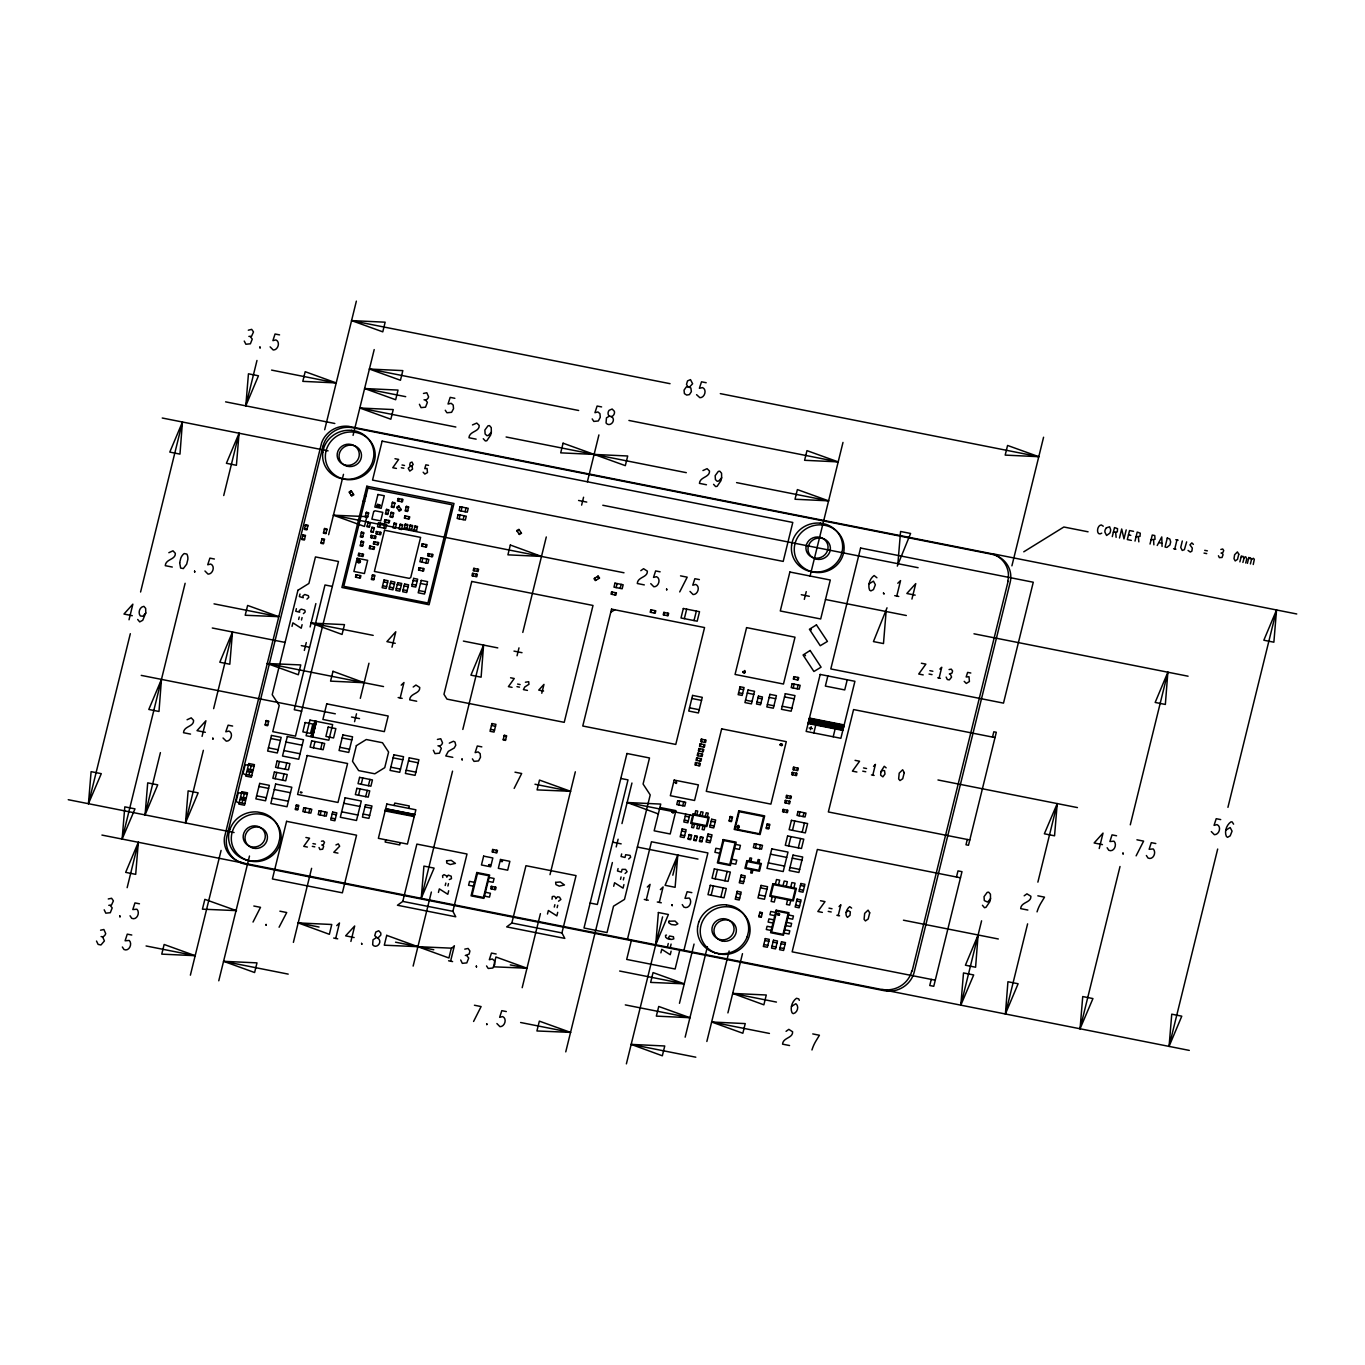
<?xml version="1.0" encoding="UTF-8"?>
<svg xmlns="http://www.w3.org/2000/svg" width="1365" height="1365" viewBox="0 0 1365 1365"><rect width="100%" height="100%" fill="white"/><g stroke="black" fill="none" stroke-linecap="round" stroke-linejoin="round"><path stroke-width="1.5" d="M182.449 422.024L179.975 454.118L169.789 452.088L182.449 422.024L140.578 592.018M483.585 645.082L481.111 677.177L470.925 675.163L483.585 645.082L462.82 729.439M1005.408 1013.99L1007.933 981.742L1018.119 983.755L1005.408 1013.99L1027.606 923.849M1167.86 672.194L1165.352 704.459L1155.165 702.446L1167.86 672.194L1130.288 824.818M88.452 803.712L91.097 771.652L101.283 773.665L88.452 803.712L130.323 633.701M122.133 839.083L124.812 806.851L134.999 808.865L122.133 839.083L185.128 583.282M138.326 842.29L135.698 874.351L125.665 872.371L138.326 842.29L127.15 887.677M145.065 814.922L147.71 782.862L157.726 784.841L145.065 814.922L160.405 752.627M185.486 822.924L188.131 790.864L198.147 792.843L185.486 822.924L203.368 750.323M239.063 433.234L236.418 465.294L226.402 463.298L239.063 433.234L223.724 495.529M245.802 405.866L248.447 373.805L258.463 375.785L245.802 405.866L256.978 360.462M232.494 631.995L229.815 664.226L219.799 662.23L232.494 631.995L213.64 708.623M421.239 898.307L423.918 866.093L434.104 868.106L421.239 898.307L452.549 771.14M501.04 860.854L502.576 861.059M677.791 855.07L675.112 887.301L665.079 885.305L677.791 855.07L672.826 875.204M886.107 611.503L883.479 643.563L873.446 641.584L887.028 607.8M897.88 563.694L900.576 531.48L910.591 533.459L897.3 566.117M960.824 1005.169L963.502 972.938L973.689 974.951L960.824 1005.169L981.589 920.812M1057.227 803.593L1054.548 835.807L1044.362 833.793L1057.227 803.593L1037.878 882.148M1080.056 1028.783L1082.735 996.552L1092.938 998.566L1080.056 1028.783L1120.017 866.502M1169.071 1046.409L1171.75 1014.178L1181.783 1016.174L1169.071 1046.409L1217.682 849.047M1276.548 609.984L1273.869 642.198L1263.836 640.219L1276.548 609.984L1227.937 807.346M777.436 914.158C781.462 916.7 775.627 910.779 779.603 914.584M145.765 612.97L145.663 608.38L143.888 606.35C139.622 606.811 137.746 612.766 140.305 615.939L142.847 616.263L145.765 612.97L142.728 620.29L139.708 621.894L137.677 619.471M990.529 898.767L990.427 894.194L988.652 892.147L987.202 892.369L984.046 896.651L984.302 900.576L987.612 902.077L990.529 898.767L989.813 901.668L985.974 907.316L984.472 907.708L982.442 905.268M491.349 432.193L491.246 427.62L489.472 425.59L488.022 425.795L484.865 430.077L485.121 434.002L486.981 435.725L488.465 435.35L491.349 432.193L490.632 435.094L486.793 440.759L485.343 440.963L483.261 438.711M721.641 477.801L721.556 473.228L719.782 471.181L718.314 471.403L715.158 475.685L715.431 479.61L717.273 481.333L718.775 480.958L721.641 477.801L720.942 480.702L717.086 486.367L715.635 486.571L713.571 484.319M322.771 452.31L323.983 447.379A25.73 24.399 -17.5 0 1 351.607 430.402M697.566 926.818L698.778 921.904M791.546 545.13L792.758 540.216A25.73 24.399 -17.5 0 1 820.399 523.17M129.027 619.778L132.866 604.166L123.959 614.045L132.303 615.7M202.071 736.383L205.91 720.771L197.004 730.65L205.347 732.305M190.383 975.173L221.096 850.412M324.682 429.753L356.367 301.136M242.202 802.415L242.799 799.992L245.854 798.235L241.008 797.279L242.799 799.992M243.362 797.74L244.147 794.532M249.147 774.245L249.693 771.993L252.798 770.065L247.952 769.109L249.693 771.993M250.29 769.57L251.041 766.516M292.025 626.399L292.895 622.85L301.221 628.207L302.092 624.675M296.393 608.688L295.761 611.264L299.72 612.22L299.242 610.599L301.187 609.131L304.787 610.172L305.214 611.947L303.405 613.619M299.993 594.031L299.362 596.607L303.286 597.734L302.859 595.959L304.787 594.475L308.353 595.686L308.831 597.307L306.971 599.133M298.645 619.437L299.242 617.014M301.494 620L302.075 617.577M218.775 980.787L249.488 856.026M328.624 534.705L343.485 474.338M353.074 435.384L374.198 349.577M304.327 650.44L306.272 642.557M310.111 626.945L315.861 603.586M275.184 778.715L276.737 772.454M277.88 767.778L279.433 761.499M282.538 780.183L284.074 773.904M285.234 769.229L286.769 762.95M311.101 736.708L314.957 721.095M312.602 736.998L316.458 721.385M358.995 555.743L359.541 553.49M368.158 522.113L366.997 526.771L369.335 527.231L370.495 522.573M313.455 747.815L314.991 741.536M356.146 577.293L356.726 574.887M362.169 556.374L362.715 554.122M359.473 577.958L360.07 575.552M371.468 537.793L372.031 535.541M304.839 811.953L305.794 808.08M320.638 749.231L322.174 742.952M370.017 548.645L370.615 546.222M374.641 538.424L375.204 536.155M374.129 544.055L374.692 541.803M376.621 533.92L377.184 531.668M373.191 549.276L373.788 546.853M308.848 812.738L309.804 808.882M379.504 527.214L380.494 523.204M377.303 544.686L377.866 542.434M379.794 534.534L380.357 532.282M383.684 528.05L384.674 524.024M385.152 522.095L385.698 519.843M388.325 522.727L388.871 520.475M320.195 814.99L321.15 811.134M398.375 501.074L398.972 498.669M324.205 815.775L325.16 811.919M401.549 501.706L402.146 499.283M293.39 942.379L311.612 868.328M354.559 721.675L356.504 713.793M360.309 698.334L368.96 663.236M404.996 518.256L405.559 516.004M408.34 518.922L408.903 516.67M391.994 647.198L395.799 631.756L386.892 641.635L395.236 643.29M358.517 795.232L360.07 788.953M361.213 784.278L362.766 777.999M422.263 546.324L422.86 543.918M419.362 570.229L419.942 567.823M421.87 562.124L422.826 558.251M425.607 546.99L426.204 544.567M365.701 796.648L367.253 790.369M368.396 785.694L369.949 779.432M422.689 570.894L423.287 568.471M425.88 562.909L426.836 559.053M428.456 555.999L429.019 553.746M335.688 938.438L339.493 922.979L336.746 925.641M431.63 556.63L432.193 554.378M400.167 697.959L403.972 682.5L401.208 685.162M350.89 941.441L354.695 925.982L345.618 935.844L354.132 937.533M459.152 518.854L460.107 514.997M461.097 510.971L462.053 507.097M463.162 519.638L464.117 515.782M465.107 511.756L466.062 507.899M385.732 839.782L385.169 842.034L399.706 844.918L400.252 842.666M394.178 805.486L394.775 803.081L409.295 805.964L408.698 808.37M472.768 575.911L473.365 573.505M474.047 570.758L474.593 568.505M475.941 576.542L476.539 574.136M477.221 571.389L477.767 569.137M402.777 901.412L416.888 844.099L467.001 854.012L452.89 911.325L455.739 916.785L397.454 905.251L402.777 901.412L452.89 911.325M413.134 966.096L431.357 892.045M438.438 892.437L439.325 888.888L447.805 894.28L448.675 890.748M446.747 877.2L448.317 875.136L451.201 876.211L451.474 878.633L449.324 879.555M445.229 885.51L445.826 883.087M447.908 886.039L448.505 883.616M517.045 655.763L518.99 647.863M522.795 632.422L546.29 536.957M450.587 961.182L454.391 945.74L451.644 948.402M492.884 852.05L493.465 849.644M496.041 852.681L496.638 850.276M581.626 505.118L583.572 497.235M587.377 481.777L598.911 434.923M491.502 888.922L492.1 886.516M541.786 693.249L543.97 684.394L538.714 690.11L543.56 691.065M494.676 889.553L495.273 887.148M511.841 923.013L525.952 865.7L576.047 875.613L561.936 932.926L564.803 938.386L506.671 926.886L511.841 923.013L561.936 932.926M611.861 594.338L612.407 592.086M616.144 587.598L617.134 583.572M615.035 594.969L615.581 592.717M620.154 588.383L621.143 584.357M522.181 987.697L540.421 913.646M550.01 874.675L575.33 771.805M547.501 914.021L548.372 910.489L556.852 915.881L557.722 912.332M555.811 898.784L557.534 896.771L559.531 897.163L560.896 899.467L558.541 901.19M554.292 907.094L554.872 904.688M557.125 907.657L557.722 905.251M651.02 612.39L651.617 609.984M654.364 613.056L654.961 610.65M664.055 614.967L664.653 612.561M667.229 615.598L667.826 613.192M565.758 1051.869L612.373 862.543M616.212 846.931L618.123 839.202M621.962 823.59L631.944 783.015M613.704 886.277L614.574 882.745L623.054 888.137L623.924 884.588M618.072 868.567L617.475 870.989L621.399 872.099L622.082 869.369L625.579 869.386L627.098 871.706L625.085 873.515M621.672 853.927L621.041 856.503L625.016 857.459L625.682 854.712L630.067 855.411L630.664 857.22L628.651 859.012M684.343 618.652L686.68 609.148M620.495 879.35L621.092 876.944M623.327 879.913L623.924 877.507M694.017 620.58L696.355 611.076M627.49 939.154L651.463 841.761L707.906 852.937L683.933 950.33M631.5 939.939L626.689 959.424L675.129 969.013L679.924 949.545M646.276 899.825L650.081 884.366L647.317 887.028M678.746 804.958L679.702 801.084M682.756 805.742L683.711 801.886M659.295 902.402L663.117 886.943L660.353 889.605M695.74 765.1L696.338 762.677M696.884 760.424L697.481 758.019M698.044 755.766L698.641 753.343M699.187 751.091L699.784 748.668M700.347 746.416L700.928 744.01M701.491 741.758L702.088 739.335M685.776 814.103L683.831 822.003L687.841 822.788L689.786 814.905M698.914 765.731L699.511 763.308M700.057 761.056L700.654 758.633M701.218 756.381L701.815 753.975M702.361 751.723L702.958 749.3M703.521 747.047L704.101 744.642M704.664 742.389L705.261 739.966M626.381 1063.864L662.571 916.888M692.516 823.726L691.611 827.429L693.608 827.821L694.512 824.119M694.819 814.376L695.723 810.673L697.737 811.083L696.815 814.786M660.882 952.855L661.769 949.323L670.249 954.715L671.119 951.166M667.673 945.928L668.27 943.522M697.686 824.75L696.781 828.453L698.948 828.879L699.87 825.177M699.989 815.4L700.91 811.697L703.077 812.141L702.156 815.843M670.522 946.491L671.102 944.085M703.043 825.808L702.122 829.511L704.135 829.903L705.04 826.2M705.33 816.458L706.251 812.755L708.247 813.165L707.343 816.867M679.463 1003.309L694.051 944.068M711.148 895.286L713.451 885.936M715.192 878.855L717.495 869.522M685.145 1037.178L707.411 946.713M720.839 897.197L723.143 887.864M724.883 880.783L727.17 871.433M804.326 599.371L806.237 591.642M810.076 576.03L842.99 442.414M749.163 861.11L749.965 857.885L751.62 858.21L750.835 861.434M793.952 679.19L794.549 676.784M793.202 687.994L794.14 684.121M706.848 1041.478L729.132 951.013M755.374 847.989L756.329 844.116M797.296 679.855L797.894 677.432M751.433 869.659L750.648 872.883L752.149 873.173L752.934 869.949M797.194 688.779L798.15 684.923M759.554 848.808L760.493 844.952M757.353 862.731L758.138 859.506L759.64 859.796L758.855 863.021M727.903 1012.898L742.492 953.657M783.374 811.834L783.919 809.564M785.54 802.978L786.138 800.555M786.82 797.825L787.366 795.573M792.485 774.808L793.048 772.539M793.713 769.809L794.311 767.403M786.701 812.482L787.264 810.23M788.885 803.627L789.482 801.221M790.164 798.474L790.71 796.222M795.829 775.457L796.375 773.204M797.058 770.474L797.655 768.051M810.418 729.729L811.168 726.675M772.266 896.737L771.123 901.412L774.296 902.043L775.439 897.368M775.354 884.196L776.514 879.521L779.671 880.152L778.528 884.81M813.83 732.937L816.321 722.785L835.704 726.624L833.196 736.776M827.855 675.948L825.364 686.083L844.73 689.922L847.238 679.787M788.629 845.959L790.915 836.626M792.468 830.347L794.771 821.013M799.037 815.775L799.992 811.902M783.032 885.714L784.193 881.039L787.366 881.671L786.206 886.346M803.047 816.56L804.002 812.704M798.303 847.87L800.607 838.537M802.159 832.258L804.463 822.924M787.622 899.791L786.479 904.449L789.653 905.08L790.796 900.422M790.727 887.233L791.871 882.558L795.044 883.189L793.901 887.864M896.754 596.061L900.559 580.603L897.795 583.264M911.939 599.064L915.761 583.606L906.838 593.502L915.181 595.14M838.212 915.54L840.874 904.756L839.031 906.582M872.781 775.166L875.443 764.383L873.549 766.379M939.086 678.047L941.748 667.263L939.888 669.089M1007.728 581.405L1008.24 578.76A24.877 23.58 -17.5 0 0 991.894 553.746L348.263 426.272A24.877 23.597 -17.5 0 0 321.628 442.789L224.457 837.342A24.877 23.58 -17.5 0 0 240.905 862.288M912.127 971.044L1008.104 581.302M1011.909 565.844L1043.577 437.227M931.271 979.388L929.753 985.513L933.762 986.298L961.984 871.672L957.991 870.887L956.473 876.995M967.29 839.475L965.993 844.781L968.485 845.276L996.313 732.271L993.822 731.777L992.509 737.083M1112.287 536.599L1114.505 527.572L1117.56 528.682L1117.304 531.855L1113.362 532.248M1119.471 538.015L1121.689 529.006L1123.975 538.902L1126.193 529.893M1134.998 541.086L1137.216 532.077L1140.27 533.186L1140.014 536.343L1136.072 536.752M1150.03 544.072L1152.248 535.046L1154.756 535.541L1155.046 539.329L1151.104 539.721M1099.217 848.535L1103.022 833.094L1094.116 842.973L1102.459 844.628M1174.753 548.969L1176.971 539.943M1182.312 541.001L1180.725 547.45L1182.261 550.453L1184.376 549.686L1186.646 541.871M1239.881 561.868L1241.348 555.896M1242.884 562.448L1244.317 557.329L1245.682 556.766L1246.757 558.831L1245.716 563.011M1247.388 563.353L1248.856 557.398M1250.391 563.95L1251.466 559.599L1253.36 558.285L1254.333 559.326L1253.241 564.513M230.003 829.067L228.791 833.998A25.73 24.399 -17.5 0 0 245.854 859.831M747.235 936.663L748.447 931.749A25.73 24.399 -17.5 0 0 731.452 905.865L726.351 904.841M911.786 970.976L911.086 973.313A24.86 23.58 -17.5 0 1 884.52 989.744L882.029 989.386M514.161 788.39L521.669 773.511L514.997 772.181M473.587 1021.464L481.094 1006.568L474.423 1005.237M679.719 591.915L687.192 577.173L680.521 575.859M253.02 922.058L260.51 907.333L253.822 906.019M279.074 927.227L286.718 912.537L279.876 911.172M1136.124 855.855L1143.614 841.13L1136.926 839.799M737.202 826.559C740.888 831.336 736.059 821.611 739.369 826.917M300.505 791.922L301.972 792.297M1157.213 545.488L1161.769 536.94L1162.059 546.444M1240.939 557.517L1242.85 556.203L1243.959 558.114M1248.463 559.002L1250.357 557.688L1251.466 559.599M335.944 844.952L338.298 843.894L339.663 846.198L333.777 852.289L337.957 853.125M525.406 682.227L528.699 681.698L528.938 684.292L524.757 687.005L523.426 689.615L527.436 690.4M1225.804 830.227L1230.155 827.531L1232.066 831.131L1230.206 835.824L1227.562 837.325L1226.384 836.421C1224.183 831.592 1226.555 824.921 1230.838 821.935L1232.083 821.832L1233.602 824.17M472.478 424.925L476.777 423.065L479.183 425.402C479.644 432.005 469.389 430.982 468.963 437.738L476.146 439.155M413.185 687.022L415.95 685.042L419.738 687.482C420.181 694.017 409.978 693.045 409.688 699.836L416.7 701.235M702.941 470.55L707.087 468.673L709.493 471.01C709.919 477.528 699.87 476.726 699.443 483.364L706.456 484.763M449.29 743.14L453.436 741.246L454.989 742.065L455.774 745.256L454.221 748.003L448.3 751.381L445.775 755.954L452.805 757.336M640.799 570.689L643.563 568.71L647.351 571.15C647.795 577.685 637.591 576.712 637.301 583.503L644.314 584.903M786.069 1031.343L788.833 1029.346L792.604 1031.786C793.014 1038.287 782.981 1037.451 782.554 1044.157L789.567 1045.539M1024.177 895.815L1026.941 893.836L1030.899 896.293C1031.309 902.879 1021.071 901.804 1020.679 908.629L1027.862 910.046M357.767 560.35L358.415 562.721L360.155 560.947L357.767 560.35L360.343 560.913M743.345 671.273C744.846 676.699 744.283 667.468 745.051 671.529M846.181 912.4L848.194 910.591L850.327 911.871L850.003 915.352L847.409 917.365C844.338 914.465 846.727 908.8 849.678 906.667L851.624 908.066M869.113 583.828L873.446 581.149L875.375 584.732L873.464 589.595L870.87 590.926L869.642 590.175C867.509 585.261 869.812 578.589 874.129 575.535L876.91 577.77M791.495 1006.415L795.846 1003.719C799.463 1006.329 797.365 1012.881 793.219 1013.666L792.041 1012.762C789.84 1007.95 792.195 1001.279 796.478 998.276L798.781 998.907L799.293 1000.357M168.833 552.706L172.98 550.812L175.334 553.32C175.778 559.855 165.575 558.882 165.284 565.673L172.297 567.055M187.073 719.747L191.219 717.854L193.574 720.362C194.018 726.897 183.814 725.924 183.524 732.715L190.537 734.097M880.749 772.01L882.728 770.389L884.554 770.747L884.981 774.04L882.882 776.839L880.664 775.201L880.817 771.703L884.247 766.294L886.141 767.847M811.168 629.93L811.322 629.282M777.811 913.543L779.603 913.902M351.249 495.461L353.347 494.011M349.457 492.748L351.522 491.468M397.044 507.899L399.109 506.62M398.87 510.459L400.935 509.179M517.233 531.207L519.297 529.927M519.024 533.92L521.089 532.64M1023.767 551.818L1063.847 527.009L1088.076 531.804M1101.743 533.152C1096.129 536.872 1096.351 525.354 1101.316 524.962L1103.278 526.207M610.786 612.185L614.881 609.797M108.79 905.319L111.503 905.012L113.414 900.832L111.589 898.272L108.262 898.972M465.311 955.5L469.15 954.067L469.918 950.995L468.093 948.453L464.765 949.136M1220.856 549.481L1222.716 549.003L1223.74 550.556L1222.613 553.03L1221.027 553.064M248.311 330.211L251.672 329.357L253.498 331.917L251.552 336.268L248.891 336.404M100.566 930.196L103.894 929.514L105.702 933.575A4.709 4.47 -17.5 0 1 102.614 936.851L101.112 936.561M805.504 655.746L804.992 655.046M321.748 845.003L323.369 844.816L324.495 842.341L323.266 840.925L321.44 841.232M949.357 674.003L952.053 673.03L952.582 670.932L951.269 669.157L949.067 669.55M423.474 393.444L426.801 392.745L428.61 396.823A4.709 4.47 -17.5 0 1 425.522 400.082L424.02 399.791M411.479 466.352L413.168 464.492L412.008 462.07L410.268 462.735L409.705 465.004L412.196 467.001L412.554 469.099L409.79 471.096L408.22 468.246L410.473 466.165M689.53 387.029L692.618 383.753L690.485 379.624L687.533 380.903L686.493 384.401L687.858 386.704L690.878 387.967L691.372 391.619L689.41 394.604L686.68 395.082L684.411 393.615L684.036 390.168L686.203 387.046L687.858 386.704M437.414 739.438L440.741 738.738L442.533 742.816A4.709 4.47 -17.5 0 1 439.462 746.092L437.943 745.785M666.495 935.059L665.54 935.383C664.209 938.779 671.273 940.383 673.798 938.864L673.44 936.765L669.601 936.015L668.441 937.806L670.01 939.308M609.507 416.086L606.452 417.844L606.06 423.013C609.319 427.347 615.564 421.666 612.646 417.553L608.636 415.421A4.76 4.505 -17.5 0 1 609.182 410.285L612.134 409.022L614.369 411.309A4.76 4.505 -17.5 0 1 612.476 416.171L611.349 416.462M376.126 937.823L373.02 939.751L372.662 944.751C375.921 949.05 381.91 943.3 379.095 939.257L374.727 935.69L375.802 932.022L378.736 930.759L380.818 933.012L380.835 935.042L377.798 938.165M358.654 559.957L359.507 560.06M333.418 515.219L366.878 516.618L364.455 526.446L333.418 515.219L623.993 572.771M278.665 616.656L245.205 615.257L247.628 605.446L278.665 616.656L214.032 603.859M570.536 791.29L537.076 789.891L539.499 780.08L570.536 791.29L534.978 784.244M526.975 968.212L493.516 966.812L495.939 957.001L526.975 968.212L510.271 964.901M267.13 663.509L300.761 664.926L298.338 674.754L267.13 663.509L383.531 686.561M236.06 910.609L202.43 909.175L204.852 899.347L236.554 910.694M684.257 983.824L650.644 982.408L653.05 972.58L684.257 983.824L619.642 971.027M570.553 1032.384L536.923 1030.967L539.346 1021.139L570.553 1032.384L520.611 1022.504M351.556 320.604L385.152 322.191L382.78 331.849L351.556 320.604L670.044 383.684M369.403 369.045L402.829 370.615L400.457 380.272L369.403 369.045L578.658 410.49M336.217 382.917L302.808 381.364L305.18 371.69L336.217 382.917L271.584 370.103M364.609 388.53L398.034 390.083L395.662 399.74L364.609 388.53L405.695 396.669M359.814 408.016L393.239 409.568L390.851 419.226L359.814 408.016L455.842 427.023M1038.782 456.695L1005.186 455.108L1007.575 445.451L1038.782 456.695L720.311 393.632M838.195 461.882L804.599 460.295L806.971 450.638L838.195 461.882L628.924 420.454M828.589 500.836L795.01 499.249L797.382 489.591L828.589 500.836L736.571 482.613M311.066 623.071L344.475 624.624L342.069 634.452L311.066 623.071L373.191 635.373M658.322 813.915L627.149 802.501L660.745 804.087L654.159 830.807L670.198 833.981L675.948 810.639L659.909 807.466M298.184 922.911L331.763 924.497L329.357 934.308L298.184 922.911L319.052 927.04M195.178 955.688L161.752 954.135L164.141 944.478L195.178 955.688L146.072 945.962M223.57 961.318L256.995 962.871L254.607 972.528L223.57 961.318L288.203 974.115M732.698 993.413L766.277 995L763.871 1004.828L732.698 993.413L776.446 1002.081M689.939 1017.71L656.343 1016.123L658.732 1006.466L689.939 1017.71L625.307 1004.896M711.643 1022.01L745.239 1023.596L742.85 1033.254L711.643 1022.01L769.433 1033.441M631.176 1044.396L664.755 1045.982L662.332 1055.793L631.176 1044.396L695.809 1057.193M351.556 430.316L356.675 431.323A25.73 24.399 -17.5 0 1 373.652 457.224L372.457 462.138A25.73 24.399 -17.5 0 1 344.884 479.2L339.766 478.194A25.73 24.399 -17.5 0 1 322.84 452.31M820.331 523.136L825.45 524.16A25.73 24.399 -17.5 0 1 842.427 550.044L841.232 554.975A25.73 24.399 -17.5 0 1 813.677 571.969L808.541 571.031A25.73 24.399 -17.5 0 1 791.632 545.079M719.662 953.726L714.56 952.719M706.183 382.729L701.508 381.808L699.375 388.308L702.531 387.575C707.258 389.537 704.732 397.932 699.87 397.693L696.577 394.673M279.569 334.886L275.065 333.998L272.898 340.653L275.884 339.902C280.61 341.864 278.085 350.242 273.222 350.003L270.133 346.864M601.607 406.924L597.102 406.036L594.935 412.708L597.921 411.94L599.952 413.697L600.276 417.298L598.331 420.966L593.843 421.427L592.188 418.901M1133.547 531.343L1129.538 530.558L1127.319 539.567L1131.329 540.369M1175.794 539.721L1178.131 540.182M454.852 398.307L450.177 397.369L448.01 404.04L451.167 403.306L453.197 405.064L453.538 408.681L451.576 412.332L446.918 412.759L445.263 410.251M1128.463 534.909L1130.8 535.37M1204.715 550.334L1207.377 550.863M1158.8 542.605L1161.803 543.185M1204.032 553.081L1206.711 553.61M1173.576 548.73L1175.913 549.191M506.108 436.988L686.305 472.665M225.6 401.856L334.817 423.491M993.635 553.951L1296.75 613.977M394.98 458.708L398.648 459.425L392.762 467.717L396.43 468.451M428.542 465.346L425.863 464.817L424.754 468.656L427.074 468.434L427.467 472.563L424.822 474.064L423.167 472.222M402.01 464.987L404.518 465.482M162.247 418.014L328.078 450.86M578.572 500.46L586.762 502.081M602.801 505.255L918.099 567.704M401.327 467.734L403.835 468.229M894.74 595.652L898.75 596.454M364.523 495.563L366.042 495.853M392.284 503.071L394.792 503.566M406.156 507.183L408.493 507.643M391.482 506.296L393.99 506.79M363.175 501.023L364.694 501.33M405.405 510.237L407.743 510.698M377.474 504.879L379.811 505.34M377.32 505.511L379.658 505.971M377.149 506.159L379.487 506.62M386.329 510.169L388.667 510.629M391.021 513.121L393.529 513.632M801.272 594.713L809.291 596.3M825.484 599.508L906.326 615.513M385.578 513.223L387.916 513.701M390.271 516.192L392.779 516.687M366.161 513.104L368.499 513.564M973.979 633.804L1188.079 676.204M660.131 571.816L655.627 570.928L653.511 577.429L656.497 576.678C661.223 578.641 658.698 587.018 653.835 586.779L650.747 583.64M699.392 579.596L694.87 578.709L692.755 585.21L695.74 584.442C700.467 586.404 697.942 594.799 693.079 594.56L689.99 591.403M365.411 516.158L367.748 516.618M405.132 524.877L407.64 525.371M409.978 525.832L412.469 526.327M414.806 526.788L417.315 527.282M393.99 523.853L396.328 524.314M400.013 525.03L402.504 525.525M404.381 527.931L406.872 528.426M409.21 528.886L411.718 529.381M414.056 529.842L416.564 530.337M367.953 522.914L370.29 523.375M367.202 525.969L369.54 526.429M371.758 528.05L374.112 528.511M370.973 531.275L373.31 531.736M361.281 532.896L363.636 533.357M360.497 536.121L362.834 536.582M305.299 525.525L307.808 526.02M324.341 529.296L326.849 529.791M304.549 528.596L307.057 529.091M323.59 532.35L326.099 532.862M361.145 541.99L363.5 542.451M360.394 545.044L362.732 545.505M302.808 535.677L305.316 536.172M321.85 539.448L324.358 539.943M302.057 538.731L304.566 539.226M321.099 542.502L323.607 542.997M921.375 663.236L925.88 664.124L918.713 674.02L923.218 674.907M970.805 673.013L967.631 672.399L966.147 676.989L969.013 676.716L969.406 681.527L966.301 683.438L964.202 681.34M929.872 670.659L932.875 671.256M357.357 560.998L360.531 561.612M929.036 674.037L932.039 674.634M357.186 561.629L360.189 562.226M357.374 562.346L359.712 562.807M937.755 677.791L940.417 678.32M413.151 580.483L417.161 581.285M420.471 583.452L426.818 584.715M372.321 575.603L374.658 576.064M412.196 584.339L416.206 585.141M371.57 578.658L373.908 579.135M383.565 581.882L387.558 582.684M390.407 583.247L394.417 584.032M397.249 584.595L401.259 585.38M404.091 585.943L408.101 586.745M418.731 590.533L425.078 591.796M382.61 585.739L386.619 586.54M389.452 587.104L393.461 587.888M396.294 588.452L400.303 589.253M403.153 589.817L407.162 590.601M214.39 559.019L209.886 558.131L207.719 564.786L210.705 564.035C215.414 566.048 212.94 574.221 208.043 574.136L204.955 570.997M332.343 586.438L324.989 584.971L294.277 709.732L301.631 711.199M742.884 671.785L745.222 672.245M742.901 672.467L744.898 672.86M995.017 737.578L853.569 709.561L828.35 811.953L969.798 839.97M784.517 696.901L794.208 698.829M739.557 688.847L743.567 689.649M747.286 693.079L753.787 694.375M769.16 697.413L775.661 698.709M738.619 692.72L742.611 693.505M757.967 698.061L761.96 698.863M463.383 641.089L497.781 647.897M513.991 651.105L522.01 652.692M782.213 706.251L791.905 708.162M756.978 702.088L760.97 702.89M745.529 700.16L752.047 701.456M767.403 704.494L773.921 705.79M809.428 718.058L844.167 724.934M809.326 718.536L844.048 725.412M809.155 719.184L843.894 726.061M809.001 719.816L843.741 726.709M808.848 720.464L843.57 727.34M808.677 721.112L843.416 727.989M691.833 698.471L701.508 700.399M808.524 721.761L843.263 728.637M808.37 722.392L843.109 729.285M808.199 723.04L842.939 729.917M808.08 723.518L842.819 730.412M809.104 727.954L812.448 728.603M689.53 707.821L699.221 709.732M510.578 677.774L514.247 678.507L508.394 686.629L512.063 687.363M1220.72 819.597L1216.215 818.693L1214.048 825.364L1217.034 824.596C1221.743 826.61 1219.269 834.8 1214.372 834.715L1211.301 831.575M517.608 684.07L520.116 684.565M516.977 686.646L519.468 687.141M212.292 628.002L285.114 642.42M301.307 645.628L309.326 647.215M780.473 743.891L782.316 744.249M780.149 744.505L782.486 744.966M780.166 745.171L781.991 745.546M855.07 760.356L859.575 761.243L852.408 771.14L856.913 772.027M937.977 779.978L1077.429 807.585M863.533 767.932L866.536 768.529M862.748 771.157L865.751 771.754M871.45 774.911L874.129 775.439M1116.553 835.772L1112.048 834.868L1109.881 841.54L1113.994 841.164C1117.508 844.628 1113.874 852.647 1108.79 850.276L1107.134 847.75M1155.797 843.536L1151.292 842.649L1149.125 849.303L1153.237 848.945C1156.752 852.391 1153.135 860.411 1148.033 858.039L1146.378 855.514M398.153 697.549L402.163 698.351M491.468 725.48L495.478 726.282M490.513 729.354L494.522 730.139M504.094 736.093L506.432 736.554M503.293 739.318L505.63 739.779M141.243 675.385L335.312 713.81M351.505 717.017L359.524 718.604M481.828 746.877L477.306 745.99L475.139 752.644L478.125 751.893L480.156 753.634L480.497 757.251L478.535 760.919L474.047 761.38L472.392 758.855M620.819 778.46L628.002 779.876L597.324 904.483L590.141 903.05M314.906 721.249L316.407 721.556M314.752 721.897L316.253 722.187M314.598 722.546L316.1 722.836M314.428 723.177L315.929 723.484M314.274 723.825L315.776 724.132M314.121 724.474L315.622 724.764M313.95 725.122L315.469 725.412M313.796 725.753L315.298 726.061M313.643 726.402L315.144 726.709M313.489 727.05L314.991 727.34M313.319 727.699L314.82 727.989M313.165 728.33L314.667 728.637M313.012 728.978L314.513 729.268M312.841 729.627L314.36 729.917M266.056 721.198L268.564 721.693M312.687 730.275L314.189 730.565M312.534 730.906L314.035 731.213M312.38 731.555L313.882 731.845M342.154 737.953L351.829 739.881M312.21 732.203L313.711 732.493M312.056 732.834L313.558 733.142M311.903 733.483L313.404 733.79M265.271 724.423L267.762 724.917M311.732 734.131L313.233 734.421M730.002 817.294L732.34 817.754M767.079 824.631L769.587 825.143M311.578 734.779L313.08 735.07M311.425 735.411L312.926 735.718M311.254 736.059L312.773 736.366M729.251 820.348L731.589 820.826M766.328 827.702L768.836 828.197M627.149 802.501L691.782 815.297M737.697 825.91L739.028 826.183M232.63 726.061L228.126 725.173L225.788 731.794L228.945 731.077C233.671 733.039 231.146 741.417 226.283 741.178L223.041 738.004M339.851 747.286L349.542 749.214M393.12 757.848L402.812 759.759M408.493 760.885L418.168 762.813M685.264 816.202L689.274 817.004M711.148 821.321L715.158 822.122M737.032 827.139L739.216 827.565M737.373 827.872L738.38 828.077M684.309 820.058L688.318 820.86M710.192 825.194L714.202 825.979M270.731 738.499L280.422 740.427M285.967 742.031L302.177 745.239M960.482 877.797L817.362 849.457L792.144 951.832L935.281 980.189M390.817 767.181L400.508 769.092M406.19 770.218L415.881 772.146M1037.844 895.815L1044.515 897.146L1040.693 903.476A41.445 39.312 -17.5 0 0 1037.042 911.871M283.869 750.562L300.078 753.77M268.427 747.832L278.119 749.76M681.613 831.012L685.622 831.814M707.497 836.148L711.506 836.933M689.001 835.175L691.492 835.67M694.666 836.301L697.174 836.796M700.347 837.428L702.856 837.922M735.581 844.406L740.427 845.362L739.438 849.388L734.592 848.433M680.657 834.885L684.667 835.67M706.541 840.004L710.551 840.789M792.28 858.158L801.955 860.087M770.491 854.183L786.684 857.391M688.199 838.4L690.707 838.895M693.881 839.526L696.389 840.021M699.562 840.652L702.054 841.147M720.737 849.235L715.891 848.262L714.902 852.289L719.747 853.261M768.341 862.885L784.551 866.093M789.977 867.492L799.668 869.42M731.947 859.216L736.776 860.172L735.786 864.199L730.957 863.243M248.481 764.827L245.12 764.997L243.004 773.528L245.99 774.962M248.396 765.151L254.078 766.277M613.158 842.273L621.177 843.86M637.37 847.068L697.993 859.08M247.355 771.532L252.201 772.488M246.11 774.484L251.774 775.61M800.436 885.441L804.446 886.243M740.7 876.995L744.71 877.78M799.446 889.468L803.456 890.253M385.681 808.711L414.738 814.461M385.63 808.865L414.687 814.632M300.3 792.638L301.648 792.911M385.476 809.513L414.533 815.263M385.322 810.162L414.38 815.912M739.745 880.852L743.754 881.636M364.916 806.954L371.434 808.251M385.118 810.964L414.226 816.56M258.923 786.479L268.598 788.39M274.28 789.516L290.472 792.724M343.758 803.268L359.951 806.476M760.459 887.813L766.959 889.11M820.501 900.729L825.006 901.617L817.84 911.513L822.361 912.4M903.459 920.198L998.31 938.984M363.175 814.052L369.676 815.332M796.597 901.054L800.607 901.855M828.999 908.152L832.019 908.749M272.181 798.047L288.373 801.255M341.66 811.817L357.852 815.024M758.701 894.911L765.219 896.191M241.588 792.843L238.21 793.014L236.111 801.545L239.08 802.978M256.62 795.812L266.294 797.723M241.503 793.15L247.184 794.276M296.222 805.674L298.56 806.152M828.214 911.376L831.217 911.974M736.656 893.41L740.666 894.194M795.607 905.08L799.617 905.882M332.19 813.984L336.353 814.82M836.882 915.284L839.56 915.813M295.471 808.745L297.809 809.206M735.701 897.266L739.711 898.068M240.462 799.532L245.308 800.487M331.2 818.01L335.363 818.829M239.199 802.501L244.881 803.627M691.833 892.642L687.158 891.703L684.991 898.375L689.274 898.034C692.84 901.565 689.052 909.636 683.899 907.111L682.244 904.586M775.576 912.434L770.747 911.462L769.945 914.687L774.791 915.642M788.441 914.977L793.457 915.966L792.656 919.191L787.656 918.201M777.453 914.823L779.279 915.181M500.904 861.417L502.235 861.673M759.674 912.997L762.182 913.492M758.923 916.052L761.431 916.546M773.767 919.839L768.922 918.867L768.12 922.092L772.965 923.047M786.615 922.382L791.632 923.371L790.83 926.596L785.831 925.607M489.284 864.506L490.291 864.71M488.789 865.086L490.462 865.427M488.96 865.802L489.967 865.99M644.28 899.433L648.273 900.218M657.299 902.009L661.308 902.794M771.942 927.245L767.096 926.272L766.294 929.497L771.14 930.452M784.79 929.787L789.806 930.776L789.021 934.001L784.005 933.012M305.897 837.479L309.582 838.212L303.73 846.334L307.398 847.068M489.062 877.473L494.079 878.463L493.123 882.319L488.124 881.329M312.977 843.604L315.486 844.099M312.312 846.351L314.803 846.846M68.25 799.702L234.08 832.548M474.389 882.336L469.543 881.363L468.587 885.237L473.433 886.192M764.81 940.519L768.819 941.304M773 942.14L777.009 942.925M781.019 943.727L785.029 944.512M763.82 944.546L767.83 945.331M772.01 946.167L776.02 946.952M780.029 947.754L784.022 948.538M485.428 892.283L490.427 893.273L489.489 897.129L484.473 896.14M243.601 862.97L240.905 862.305M101.931 835.073L881.995 989.557M886.175 990.376L1189.29 1050.402M496.143 953.999L491.468 953.077L489.301 959.732L492.287 958.981L494.488 960.755L494.812 964.373L492.867 968.041L488.209 968.468L486.554 965.942M395.543 942.191L433.78 949.75M333.691 938.045L337.701 938.83M448.59 960.789L452.6 961.591M812.755 1033.919L819.427 1035.25L815.587 1041.58A41.445 39.312 -17.5 0 0 811.953 1049.975M139.469 903.801L134.964 902.913L132.797 909.568L136.91 909.209C140.424 912.656 136.807 920.675 131.705 918.304L130.05 915.779M131.791 935.025L127.269 934.138L125.102 940.792L129.231 940.434C132.763 943.863 129.027 951.832 124.01 949.528L122.355 947.003M506.313 1011.567L501.808 1010.663L499.641 1017.335L502.627 1016.567C507.336 1018.597 504.862 1026.77 499.965 1026.685L496.894 1023.545M245.785 859.882L250.887 860.906A25.73 24.399 -17.5 0 0 278.46 843.758L279.671 838.912A25.73 24.399 -17.5 0 0 262.677 813.028L257.576 812.004A25.73 24.399 -17.5 0 0 230.071 829.084M950.364 674.208L951.576 677.142L949.306 679.907L947.31 679.514L946.15 677.091M425.522 400.082L427.416 402.317L425.522 407.179L421.034 407.64L419.413 404.279M439.462 746.092L441.356 748.31L439.462 753.173L434.974 753.634L433.336 750.272M466.813 955.79L468.707 958.025L466.813 962.888L462.325 963.349L460.688 959.987M110.309 905.626L112.203 907.862L110.309 912.707L105.822 913.168L104.184 909.807M102.614 936.851L104.405 940.929L100.959 944.972L98.126 944.409L96.506 941.048M1222.033 553.269L1223.091 554.651L1222.033 557.483L1219.372 557.637L1218.433 555.76M322.584 845.174L323.676 846.402L322.635 849.235L319.922 849.542L319.018 847.511M250.392 336.711L252.252 339.1L250.392 343.792L245.905 344.253L244.25 341.062M1188.045 550.419L1190.28 552.04L1191.884 551.17L1192.31 548.048L1189.939 544.874L1191.833 542.895L1193.385 544.379M597.512 576.474L598.791 578.419M594.628 578.265L595.891 580.21M556.05 897.829L554.156 896.259L552.313 896.583L552.023 899.228M446.986 876.228L444.052 874.641L442.567 875.682L442.806 877.593M1138.41 537.213L1138.837 541.854M1115.7 532.708L1116.126 537.349M1153.596 540.216L1153.869 544.823M747.235 936.595A25.73 24.399 -17.5 0 1 719.679 953.657M714.629 952.668A25.73 24.399 -17.5 0 1 697.652 926.784M698.846 921.921A25.73 24.399 -17.5 0 1 726.402 904.859M179.668 562.772L180.641 568.045L183.32 568.574L186.681 564.172L187.824 559.496A10.476 9.947 -17.5 0 0 186.886 554.088L184.207 553.542A10.476 9.947 -17.5 0 0 180.811 558.114L179.668 562.772M869.71 912.827L868.208 918.952L865.444 920.931L864.096 919.31L864.676 913.356L868.089 910.148L869.71 912.827M904.244 772.624L902.726 778.732L900.013 780.558L898.648 778.937L899.211 773.136L902.657 769.775L904.244 772.624M161.462 679.378L158.988 711.472L148.802 709.459L161.462 679.378M978.108 934.974L975.6 967.239L965.413 965.209L978.108 934.974M488.96 865.103L490.154 865.274L488.994 864.983M658.391 912.52L655.712 944.751L668.406 914.499L658.391 912.52M672.058 812.243C674.088 815.314 674.225 809.24 672.075 812.158M675.146 782.64C677.501 785.609 676.852 779.466 675.146 782.64M780.285 744.71C782.452 747.764 782.196 741.639 780.285 744.71M1238.789 554.207L1237.509 559.36L1235.206 560.93L1234.011 558.677L1234.625 554.736L1237.424 551.921L1238.789 554.207M194.598 571.133L194.734 572.003L194.598 571.133M112.152 947.173L112.152 947.173M119.847 915.949L119.983 916.819L119.847 915.949M259.93 347.034L260.067 347.904L259.93 347.034M212.838 738.175L212.974 739.045L212.838 738.175M322.925 446.338L226.965 836.011A25.048 23.751 -17.5 0 0 245.478 864.199L884.179 990.683A25.048 23.751 -17.5 0 0 914.192 972.102L1010.151 582.428A25.048 23.751 -17.5 0 0 991.655 554.241L352.938 427.774A25.048 23.751 -17.5 0 0 322.925 446.338M303.013 534.858L301.853 539.533L304.361 540.028L305.504 535.37L303.013 534.858M305.504 524.723L304.361 529.398L306.852 529.893L308.012 525.218L305.504 524.723M241.861 791.717L238.807 804.104L244.489 805.231L247.543 792.826L241.861 791.717M248.805 763.53L245.7 776.088L251.382 777.214L254.47 764.656L248.805 763.53M297.945 590.26L272.215 694.734L279.228 705.415L272.761 731.64L295.471 736.144L338.486 561.476L315.452 556.92L308.899 583.469L297.945 590.26M266.209 720.549L265.066 725.225L267.574 725.719L268.717 721.061L266.209 720.549M259.674 783.425L255.869 798.866L265.544 800.794L269.349 785.336L259.674 783.425M271.481 735.445L267.642 751.057L277.317 752.985L281.173 737.356L271.481 735.445M322.038 538.629L320.894 543.304L323.403 543.799L324.546 539.141L322.038 538.629M324.546 528.494L323.386 533.169L325.894 533.664L327.054 528.989L324.546 528.494M274.399 771.976L272.846 778.255L285.712 780.814L287.247 774.535L274.399 771.976M277.095 761.039L275.542 767.318L288.407 769.86L289.943 763.581L277.095 761.039M275.628 784.039L270.833 803.524L287.025 806.732L291.82 787.247L275.628 784.039M287.315 736.554L282.521 756.039L298.73 759.247L303.525 739.762L287.315 736.554M305.146 722.529L302.842 731.862L310.52 733.38L312.824 724.047L305.146 722.529M366.827 486.213L341.898 587.479L429.071 604.746L453.999 503.48L366.827 486.213M309.94 720.106L306.101 735.718L328.811 740.205L332.651 724.593L309.94 720.106M367.936 488.124L343.758 586.319L427.928 602.989L452.105 504.794L367.936 488.124M286.582 821.338L272.403 878.958L342.376 892.829L356.555 835.192L286.582 821.338M382.132 441.134L372.543 480.088L783.203 561.407L792.792 522.454L382.132 441.134M361.486 532.094L360.292 536.923L362.629 537.383L363.824 532.555L361.486 532.094M366.366 512.302L365.206 516.96L367.56 517.42L368.704 512.762L366.366 512.302M307.176 755.51L297.587 794.464L337.991 802.466L347.58 763.513L307.176 755.51M266.09 924.48L266.226 925.351L266.09 924.48M311.664 740.871L310.111 747.15L323.13 749.726L324.682 743.447L311.664 740.871M296.427 804.872L295.267 809.547L297.604 810.008L298.764 805.333L296.427 804.872M357.152 558.251L353.893 571.457L364.421 573.539L367.663 560.332L357.152 558.251M361.35 541.188L360.206 545.864L362.544 546.324L363.687 541.649L361.35 541.188M358.705 553.32L358.159 555.572L363.005 556.545L363.551 554.292L358.705 553.32M356.06 574.75L355.463 577.173L360.309 578.129L360.906 575.706L356.06 574.75M332.992 671.307L330.569 681.135L364.165 682.722L332.992 671.307M373.72 511.551L371.86 519.127L380.716 520.884L382.814 512.353L374.966 510.783L373.72 511.551M377.934 494.488L374.829 507.046L381.176 508.309L384.282 495.751L377.934 494.488M326.73 703.845L322.891 719.457L384.333 731.623L388.189 716.011L326.73 703.845M371.963 527.248L370.819 531.923L373.157 532.384L374.3 527.709L371.963 527.248M377.593 504.385L377.03 506.637L379.385 507.115L379.931 504.845L377.593 504.385M303.781 807.688L302.825 811.544L310.845 813.13L311.8 809.274L303.781 807.688M371.195 535.37L370.632 537.622L375.477 538.578L376.04 536.326L371.195 535.37M369.779 546.068L369.181 548.474L374.027 549.43L374.624 547.024L369.779 546.068M328.18 727.084L325.894 736.418L333.572 737.953L335.858 728.603L328.18 727.084M373.856 541.632L373.293 543.884L378.139 544.857L378.702 542.587L373.856 541.632M376.348 531.497L375.802 533.749L380.63 534.705L381.193 532.452L376.348 531.497M378.497 522.795L377.491 526.822L385.681 528.443L386.67 524.416L378.497 522.795M386.534 509.367L385.374 514.042L387.711 514.503L388.871 509.828L386.534 509.367M384.862 519.673L384.316 521.925L389.144 522.88L389.708 520.628L384.862 519.673M372.509 574.802L371.365 579.477L373.703 579.937L374.846 575.262L372.509 574.802M384.538 530.251L374.385 571.457L409.295 578.368L410.746 577.48L420.608 537.383L384.538 530.251M392.472 502.269L391.294 507.097L393.785 507.592L394.98 502.764L392.472 502.269M391.226 512.319L390.083 516.994L392.591 517.489L393.734 512.813L391.226 512.319M319.154 810.725L318.199 814.598L326.218 816.185L327.156 812.312L319.154 810.725M398.136 498.498L397.539 500.904L402.385 501.876L402.982 499.454L398.136 498.498M394.195 523.034L393.001 527.863L395.338 528.34L396.533 523.512L394.195 523.034M342.905 734.899L339.049 750.511L348.74 752.439L352.579 736.81L342.905 734.899M384.026 579.954L382.132 587.684L386.141 588.469L388.035 580.739L384.026 579.954M400.201 524.228L399.024 529.057L401.515 529.552L402.709 524.723L400.201 524.228M406.361 506.364L405.2 511.039L407.538 511.5L408.698 506.842L406.361 506.364M404.893 515.868L404.33 518.12L409.176 519.092L409.739 516.84L404.893 515.868M332.651 812.056L330.722 819.938L334.886 820.775L336.831 812.875L332.651 812.056M390.885 581.302L388.974 589.032L392.983 589.834L394.894 582.104L390.885 581.302M405.32 524.058L404.176 528.733L406.685 529.228L407.828 524.552L405.32 524.058M435.06 410.421L435.06 410.421M410.165 525.03L409.022 529.688L411.53 530.183L412.674 525.525L410.165 525.03M356.367 745.665L352.511 761.278L358.637 770.594L374.829 773.801L384.742 767.659L388.598 752.047L382.473 742.731L366.281 739.523L356.367 745.665M397.727 582.667L395.816 590.397L399.826 591.182L401.737 583.452L397.727 582.667M345.106 797.808L340.312 817.277L356.504 820.484L361.298 801.016L345.106 797.808M415.011 525.986L413.868 530.644L416.376 531.139L417.519 526.481L415.011 525.986M404.569 584.015L402.675 591.745L406.685 592.546L408.579 584.817L404.569 584.015M356.896 788.322L355.344 794.601L368.209 797.143L369.744 790.864L356.896 788.322M359.592 777.368L358.04 783.646L370.905 786.206L372.44 779.927L359.592 777.368M413.663 578.385L411.718 586.285L415.728 587.069L417.673 579.187L413.663 578.385M422.195 543.782L421.597 546.188L426.443 547.16L427.04 544.737L422.195 543.782M420.829 557.858L419.874 561.732L427.893 563.318L428.832 559.445L420.829 557.858M419.106 567.652L418.526 570.058L423.525 571.065L424.123 568.642L419.106 567.652M365.462 804.702L362.425 817.106L368.925 818.386L371.98 805.998L365.462 804.702M421.222 580.398L418.185 592.785L424.515 594.048L427.569 581.644L421.222 580.398M428.183 553.576L427.62 555.828L432.466 556.784L433.029 554.531L428.183 553.576M393.871 754.794L390.032 770.406L399.723 772.317L403.562 756.705L393.871 754.794M386.824 804.036L378.378 838.332L407.435 844.082L415.881 809.786L386.824 804.036M458.094 514.588L457.156 518.461L465.329 520.082L466.284 516.209L458.094 514.588M460.039 506.705L459.084 510.561L467.274 512.182L468.229 508.326L460.039 506.705M361.623 943.403L361.759 944.273L361.623 943.403M409.244 757.831L405.388 773.443L415.079 775.354L418.919 759.742L409.244 757.831M472.529 573.334L471.949 575.757L476.777 576.712L477.375 574.29L472.529 573.334M473.757 568.352L473.211 570.604L478.057 571.56L478.603 569.307L473.757 568.352M471.761 581.456L443.966 694.307L446.986 699.119L564.223 722.341L593.007 605.463L471.761 581.456M386.722 935.366L384.299 945.194L451.337 948.163L448.931 957.991L386.722 935.366M510.339 545.027L507.917 554.838L541.495 556.425L510.339 545.027M462.018 758.991L462.155 759.861L462.018 758.991M491.946 723.552L490.035 731.282L494.045 732.084L495.956 724.354L491.946 723.552M563.08 443.198L560.708 452.856L627.712 455.995L625.324 465.653L563.08 443.198M504.282 735.291L503.139 739.949L505.477 740.41L506.62 735.752L504.282 735.291M476.812 872.508L471.061 895.849L483.91 898.392L489.66 875.05L476.812 872.508M477.443 873.481L472.085 895.218L483.449 897.453L488.807 875.733L477.443 873.481M483.637 856.128L481.453 864.983L490.649 866.809L492.833 857.954L483.637 856.128M492.629 849.474L492.048 851.896L496.877 852.852L497.474 850.429L492.629 849.474M491.264 886.346L490.666 888.769L495.512 889.724L496.109 887.301L491.264 886.346M500.511 859.472L498.327 868.328L507.678 870.188L509.862 861.332L500.511 859.472M476.351 966.113L476.487 966.983L476.351 966.113M486.691 1023.716L486.827 1024.586L486.691 1023.716M611.571 591.915L611.025 594.167L615.871 595.14L616.417 592.888L611.571 591.915M614.967 583.145L613.977 587.155L622.167 588.776L623.157 584.766L614.967 583.145M611.537 609.131L582.77 726.009L675.777 744.437L704.562 627.559L611.537 609.131M650.781 609.814L650.184 612.237L655.2 613.226L655.797 610.803L650.781 609.814M666.598 588.98L666.734 589.851L666.598 588.98M626.962 753.497L583.998 928.012L607.033 932.568L613.533 906.172L624.488 899.399L650.218 794.908L643.086 784.039L649.501 757.967L626.962 753.497M663.817 612.39L663.219 614.813L668.065 615.769L668.645 613.346L663.817 612.39M683.336 608.5L680.999 617.987L697.191 621.194L699.528 611.708L683.336 608.5M692.584 695.416L688.745 711.029L698.419 712.957L702.275 697.344L692.584 695.416M674.191 780.08L670.334 795.693L694.563 800.487L698.402 784.875L674.191 780.08M677.688 800.692L676.75 804.548L684.752 806.135L685.708 802.279L677.688 800.692M695.502 762.523L694.904 764.929L699.75 765.884L700.347 763.479L695.502 762.523M696.645 757.848L696.048 760.271L700.893 761.226L701.491 758.804L696.645 757.848M697.805 753.173L697.208 755.596L702.054 756.551L702.651 754.145L697.805 753.173M698.948 748.515L698.351 750.921L703.197 751.876L703.794 749.47L698.948 748.515M700.091 743.84L699.511 746.263L704.34 747.218L704.937 744.795L700.091 743.84M701.252 739.182L700.654 741.587L705.5 742.543L706.097 740.137L701.252 739.182M682.125 828.913L680.179 836.813L684.189 837.598L686.134 829.715L682.125 828.913M692.976 814.018L690.673 823.351L706.882 826.559L709.169 817.226L692.976 814.018M693.608 814.99L691.714 822.72L706.234 825.586L708.145 817.857L693.608 814.99M672.041 904.756L672.177 905.626L672.041 904.756M689.154 834.527L687.994 839.202L690.502 839.697L691.663 835.022L689.154 834.527M694.836 835.653L693.676 840.328L696.184 840.823L697.327 836.148L694.836 835.653M721.658 728.859L706.268 791.325L770.901 804.121L786.291 741.656L721.658 728.859M746.587 627.61L735.053 674.447L783.476 684.036L795.01 637.199L746.587 627.61M700.501 836.779L699.358 841.454L701.866 841.949L703.009 837.274L700.501 836.779M740.086 686.766L738.141 694.649L742.15 695.433L744.079 687.55L740.086 686.766M708.008 834.049L706.063 841.932L710.073 842.734L712.018 834.834L708.008 834.049M711.66 819.239L709.715 827.122L713.724 827.924L715.669 820.024L711.66 819.239M748.037 690.025L744.932 702.583L751.45 703.862L754.538 691.304L748.037 690.025M710.278 885.322L707.974 894.655L724.013 897.829L726.299 888.496L710.278 885.322M714.322 868.891L712.018 878.224L728.057 881.398L730.343 872.064L714.322 868.891M723.109 839.577L717.376 862.919L730.394 865.495L736.144 842.154L723.109 839.577M758.428 696.133L756.5 704.016L760.51 704.818L762.438 696.935L758.428 696.133M723.757 840.533L718.4 862.271L729.763 864.523L735.104 842.785L723.757 840.533M789.874 572.02L780.285 610.974L820.689 618.976L830.295 580.023L789.874 572.02M730.207 816.492L729.046 821.167L731.384 821.628L732.544 816.952L730.207 816.492M738.789 810.759L734.199 829.442L760.083 834.561L764.673 815.895L738.789 810.759M739.267 811.697L735.018 828.93L759.401 833.759L763.649 816.526L739.267 811.697M769.911 694.358L766.823 706.916L773.324 708.196L776.429 695.638L769.911 694.358M785.302 693.693L781.462 709.305L791.154 711.216L794.993 695.604L785.302 693.693M737.168 891.311L735.223 899.211L739.233 899.996L741.178 892.113L737.168 891.311M741.178 875.05L739.267 882.78L743.277 883.582L745.188 875.852L741.178 875.05M746.826 860.65L744.932 868.362L759.452 871.245L761.363 863.516L746.826 860.65M747.457 861.605L745.955 867.731L758.821 870.273L760.322 864.164L747.457 861.605M792.144 683.729L791.188 687.602L799.207 689.189L800.163 685.315L792.144 683.729M793.884 676.648L793.287 679.07L798.133 680.026L798.73 677.603L793.884 676.648M754.316 843.724L753.361 847.58L761.551 849.201L762.506 845.345L754.316 843.724M767.267 823.829L766.123 828.504L768.632 828.999L769.775 824.324L767.267 823.829M761.039 885.407L757.95 897.965L764.468 899.245L767.557 886.704L761.039 885.407M771.788 848.876L766.994 868.345L783.203 871.553L787.997 852.084L771.788 848.876M783.083 809.411L782.537 811.663L787.383 812.619L787.929 810.366L783.083 809.411M785.302 800.385L784.704 802.808L789.55 803.763L790.147 801.357L785.302 800.385M786.53 795.403L785.984 797.655L790.83 798.61L791.376 796.358L786.53 795.403M792.212 772.385L791.649 774.638L796.495 775.593L797.041 773.341L792.212 772.385M793.475 767.232L792.877 769.638L797.723 770.611L798.32 768.188L793.475 767.232M759.878 912.195L758.735 916.853L761.243 917.348L762.387 912.69L759.878 912.195M820.177 674.429L806.152 731.418L840.874 738.294L854.917 681.306L820.177 674.429M772.846 883.684L769.758 896.242L793.304 900.917L796.392 888.359L772.846 883.684M773.494 884.657L770.798 895.611L792.673 899.945L795.368 888.99L773.494 884.657M787.588 835.96L785.284 845.293L801.477 848.501L803.78 839.168L787.588 835.96M791.427 820.348L789.124 829.681L805.333 832.889L807.619 823.556L791.427 820.348M860.581 548.03L830.807 668.935L1003.497 703.129L1033.271 582.224L860.581 548.03M765.287 938.591L763.342 946.474L767.352 947.259L769.297 939.376L765.287 938.591M797.979 811.51L797.024 815.383L805.043 816.97L805.998 813.096L797.979 811.51M776.139 910.182L770.594 932.705L783.442 935.264L789.004 912.724L776.139 910.182M776.77 911.138L771.617 932.073L782.981 934.325L788.134 913.39L776.77 911.138M793.031 855.104L789.226 870.563L798.9 872.474L802.705 857.015L793.031 855.104M773.477 940.212L771.532 948.095L775.542 948.88L777.487 940.997L773.477 940.212M781.497 941.799L779.552 949.682L783.561 950.467L785.489 942.584L781.497 941.799M797.075 899.126L795.13 907.008L799.139 907.81L801.084 899.927L797.075 899.126M800.914 883.513L798.986 891.396L802.978 892.198L804.923 884.298L800.914 883.513M883.462 593.093L883.974 593.86L883.462 593.093M798.798 1047.194L798.798 1047.194M1167.28 538.032L1165.062 547.041L1166.887 547.416L1169.941 544.976L1170.692 541.922L1169.839 539.038L1167.28 538.032M1122.986 853.074L1123.105 853.944L1122.986 853.074M1106.384 527.828L1105.821 528.733A4.743 4.505 -17.5 0 0 1104.95 532.265L1106.605 535.472L1109.779 533.22A9.163 8.685 -17.5 0 0 1110.666 529.688L1109.626 526.788L1106.384 527.828M446.594 860.786L446.747 863.004L450.211 864.54L455.415 863.38L451.252 860.36L446.594 860.786M555.64 882.387L555.964 884.639L559.275 886.141L564.462 884.964L560.298 881.961L555.64 882.387M669.038 921.204L668.679 922.655L671.358 924.549L675.453 925.009L677.859 923.798L675.027 921.051L669.038 921.204M810.128 650.491L803.064 654.995L813.898 671.495L821.082 667.178L810.128 650.491M351.18 490.718L349.116 491.997L351.624 496.041L353.859 494.795L351.18 490.718M398.768 505.886L396.703 507.166L399.211 511.21L401.276 509.93L398.768 505.886M521.464 533.22L519.4 534.5L516.687 530.593L518.922 529.33L521.464 533.22M598.143 576.098L593.997 578.641L595.277 580.586L599.576 578.06L598.143 576.098M816.441 624.897L809.411 629.248L820.246 645.73L827.429 641.413L816.441 624.897M251.382 846.778A11.125 10.545 -17.5 0 0 264.912 833.384A11.125 10.545 -17.5 0 0 246.383 829.203A11.125 10.545 -17.5 0 0 251.382 846.778M345.362 465.09A11.125 10.545 -17.5 0 0 358.91 451.696A11.125 10.545 -17.5 0 0 340.38 447.515A11.125 10.545 -17.5 0 0 345.362 465.09M720.157 939.598A11.125 10.545 -17.5 0 0 733.688 926.221A11.125 10.545 -17.5 0 0 715.158 922.023A11.125 10.545 -17.5 0 0 720.157 939.598M814.137 557.91A11.125 10.545 -17.5 0 0 827.685 544.516A11.125 10.545 -17.5 0 0 809.155 540.335A11.125 10.545 -17.5 0 0 814.137 557.91M718.826 953.845A25.048 23.751 -17.5 0 0 749.197 923.593A25.048 23.751 -17.5 0 0 707.445 914.311A25.048 23.751 -17.5 0 0 718.826 953.845M722.307 941.048A11.261 10.681 -17.5 0 0 735.974 927.432A11.261 10.681 -17.5 0 0 717.188 923.269A11.261 10.681 -17.5 0 0 722.307 941.048M812.857 571.969A25.048 23.751 -17.5 0 0 843.246 541.717A25.048 23.751 -17.5 0 0 801.477 532.435A25.048 23.751 -17.5 0 0 812.857 571.969M816.338 559.172A11.261 10.681 -17.5 0 0 830.005 545.556A11.261 10.681 -17.5 0 0 811.22 541.376A11.261 10.681 -17.5 0 0 816.338 559.172M343.929 479.098A25.048 23.751 -17.5 0 0 374.317 448.846A25.048 23.751 -17.5 0 0 332.548 439.581A25.048 23.751 -17.5 0 0 343.929 479.098M249.897 860.991A25.048 23.751 -17.5 0 0 280.269 830.739A25.048 23.751 -17.5 0 0 238.517 821.457A25.048 23.751 -17.5 0 0 249.897 860.991M347.41 466.318A11.261 10.681 -17.5 0 0 361.094 452.702A11.261 10.681 -17.5 0 0 342.291 448.522A11.261 10.681 -17.5 0 0 347.41 466.318M253.378 848.194A11.261 10.681 -17.5 0 0 267.045 834.578A11.261 10.681 -17.5 0 0 248.259 830.398A11.261 10.681 -17.5 0 0 253.378 848.194"/></g></svg>
